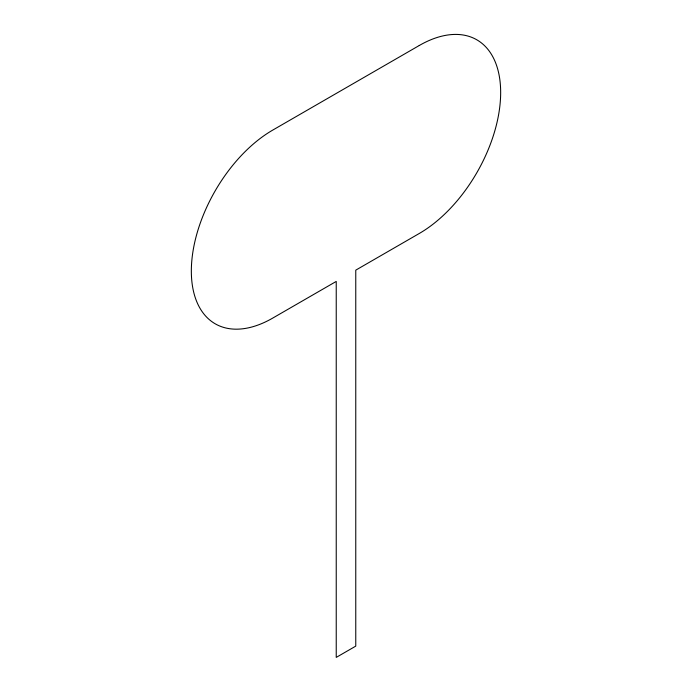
<?xml version="1.0" encoding="UTF-8"?>
<svg xmlns="http://www.w3.org/2000/svg" width="692" height="692" viewBox="0 0 692 692"><rect width="100%" height="100%" fill="white"/><g stroke="black" fill="none" stroke-linecap="round" stroke-linejoin="round"><path stroke-width="1.04" d="M419.257 45.508L272.743 130.096A115.114 66.467 -60 0 0 191.338 271.091A115.114 66.467 -60 0 0 272.743 318.086L336.234 281.428L336.234 657.4L355.766 646.12L355.766 270.148L419.257 233.489A115.114 66.467 -60 0 0 500.662 92.503A115.114 66.467 -60 0 0 419.257 45.508"/></g></svg>
